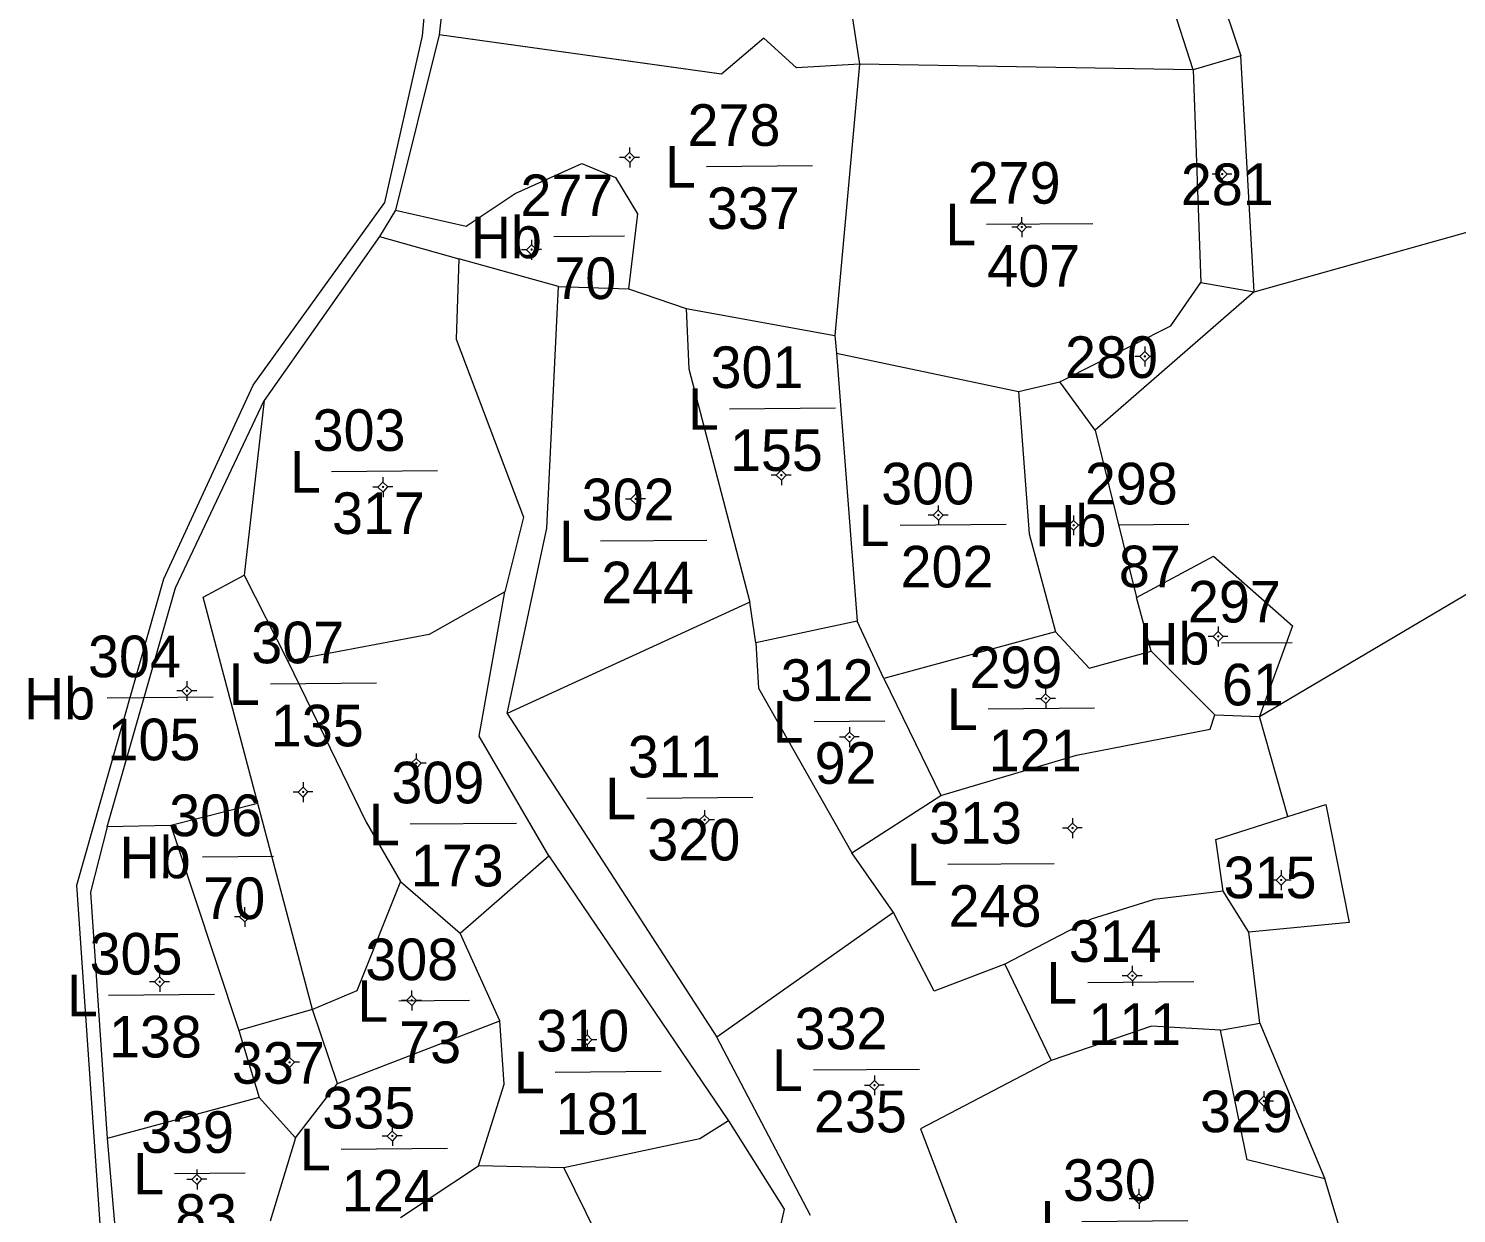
# Model space of a CAD drawing. Header units: metres. Extents: x 550490 to 551626, y 1839168 to 1840631.
# Drawn here: x 551018.8 to 551108, y 1839684.8 to 1839758.8 of the extents above; entities that cross this region are included whole.
import ezdxf
from ezdxf.enums import TextEntityAlignment as Align

# ---------------------------------------------------------------- set-up
doc = ezdxf.new("R2010")
doc.units = ezdxf.units.M
doc.header["$MEASUREMENT"] = 0
for name, color, linetype, lineweight in [('Level 10', 7, 'Continuous', 0), ('Level 11', 7, 'Continuous', 0), ('Level 13', 7, 'Continuous', 0), ('Level 22', 7, 'Continuous', 0)]:
    doc.layers.add(name, color=color, linetype=linetype, lineweight=lineweight)
doc.styles.add('Style-FmSimple', font='FmSimple.shx')

# ---------------------------------------------------------------- blocks, each defined once
blk = doc.blocks.new('CENTRD')
at = {"layer": 'Level 11', "linetype": 'Continuous', "lineweight": 0}
h = blk.add_hatch(color=1, dxfattribs=at)
edge = h.paths.add_edge_path()
edge.add_arc((0.2, 0.2), 1.5, 0, 360)
at = {"layer": 'Level 11', "color": 1, "linetype": 'Continuous', "lineweight": 0}
for p, q in [((0, 6.2), (-6.2, 0)), ((0, 12.4), (0, 6.2)), ((6.2, 0.2), (0, 6.2)), ((0.2, -6.2), (6.2, 0.2)), ((12.4, 0.2), (6.2, 0.2)), ((-6.2, 0), (-12.4, 0)), ((-6.2, 0), (0.2, -6.2)), ((0.2, -6.2), (0.2, -12.4))]:
    blk.add_line(p, q, dxfattribs=at)
blk = doc.blocks.new('N_THUA_318')
at = {"layer": 'Level 13', "color": 3, "linetype": 'Continuous', "lineweight": 0}
blk.add_line((355960.24, 1839650.7), (355966.86, 1839650.76), dxfattribs=at)
at = {"layer": 'Level 13', "color": 3, "linetype": 'Continuous', "lineweight": 0, "style": 'Style-FmSimple'}
for s, p in [('278', (355959.06, 1839653.28999)), ('L', (355957.65, 1839650.67999)), ('337', (355960.27, 1839648.09999))]:
    blk.add_text(s, height=2.59998, dxfattribs=at).set_placement(p, align=Align.MIDDLE_LEFT)
blk = doc.blocks.new('N_THUA_321')
at = {"layer": 'Level 13', "color": 3, "linetype": 'Continuous', "lineweight": 0, "style": 'Style-FmSimple'}
blk.add_text('281', height=2.6, dxfattribs=at).set_placement((355992.976, 1839649.59), align=Align.MIDDLE_CENTER)
blk = doc.blocks.new('N_THUA_322')
at = {"layer": 'Level 13', "color": 3, "linetype": 'Continuous', "lineweight": 0}
blk.add_line((355984.71, 1839646.29), (355991.34, 1839646.35), dxfattribs=at)
at = {"layer": 'Level 13', "color": 3, "linetype": 'Continuous', "lineweight": 0, "style": 'Style-FmSimple'}
for s, p in [('279', (355983.53, 1839648.87999)), ('L', (355982.13, 1839646.26999)), ('407', (355984.75, 1839643.68999))]:
    blk.add_text(s, height=2.59998, dxfattribs=at).set_placement(p, align=Align.MIDDLE_LEFT)
blk = doc.blocks.new('N_THUA_326')
at = {"layer": 'Level 13', "color": 3, "linetype": 'Continuous', "lineweight": 0}
blk.add_line((355956.69, 1839644.92), (355961.11, 1839644.96), dxfattribs=at)
at = {"layer": 'Level 13', "color": 3, "linetype": 'Continuous', "lineweight": 0, "style": 'Style-FmSimple'}
for s, p in [('277', (355954.6, 1839647.49999)), ('Hb', (355951.5, 1839644.86999)), ('70', (355956.72, 1839642.31999))]:
    blk.add_text(s, height=2.59998, dxfattribs=at).set_placement(p, align=Align.MIDDLE_LEFT)
blk = doc.blocks.new('N_THUA_330')
at = {"layer": 'Level 13', "color": 3, "linetype": 'Continuous', "lineweight": 0}
blk.add_line((355944.8, 1839630.04), (355951.43, 1839630.1), dxfattribs=at)
at = {"layer": 'Level 13', "color": 3, "linetype": 'Continuous', "lineweight": 0, "style": 'Style-FmSimple'}
for s, p in [('303', (355943.62, 1839632.62999)), ('L', (355942.21, 1839630.01999)), ('317', (355944.83, 1839627.43999))]:
    blk.add_text(s, height=2.59998, dxfattribs=at).set_placement(p, align=Align.MIDDLE_LEFT)
blk = doc.blocks.new('N_THUA_333')
at = {"layer": 'Level 13', "color": 3, "linetype": 'Continuous', "lineweight": 0}
blk.add_line((355960.61, 1839629.29), (355967.24, 1839629.34), dxfattribs=at)
at = {"layer": 'Level 13', "color": 3, "linetype": 'Continuous', "lineweight": 0, "style": 'Style-FmSimple'}
for s, p in [('302', (355959.43, 1839631.87999)), ('L', (355958.02, 1839629.25999)), ('244', (355960.65, 1839626.68999))]:
    blk.add_text(s, height=2.59998, dxfattribs=at).set_placement(p, align=Align.MIDDLE_LEFT)
blk = doc.blocks.new('N_THUA_334')
at = {"layer": 'Level 13', "color": 3, "linetype": 'Continuous', "lineweight": 0, "style": 'Style-FmSimple'}
blk.add_text('280', height=2.59998, dxfattribs=at).set_placement((355987.22, 1839638.18999), align=Align.MIDDLE_LEFT)
blk = doc.blocks.new('N_THUA_336')
at = {"layer": 'Level 13', "color": 3, "linetype": 'Continuous', "lineweight": 0}
blk.add_line((355969.66, 1839630.79), (355976.29, 1839630.85), dxfattribs=at)
at = {"layer": 'Level 13', "color": 3, "linetype": 'Continuous', "lineweight": 0, "style": 'Style-FmSimple'}
for s, p in [('301', (355968.48, 1839633.37999)), ('L', (355967.07, 1839630.76999)), ('155', (355969.69, 1839628.19999))]:
    blk.add_text(s, height=2.59998, dxfattribs=at).set_placement(p, align=Align.MIDDLE_LEFT)
blk = doc.blocks.new('N_THUA_337')
at = {"layer": 'Level 13', "color": 3, "linetype": 'Continuous', "lineweight": 0}
blk.add_line((355979.51, 1839628.29), (355986.14, 1839628.35), dxfattribs=at)
at = {"layer": 'Level 13', "color": 3, "linetype": 'Continuous', "lineweight": 0, "style": 'Style-FmSimple'}
for s, p in [('300', (355978.33, 1839630.87999)), ('L', (355976.92, 1839628.26999)), ('202', (355979.54, 1839625.68999))]:
    blk.add_text(s, height=2.59998, dxfattribs=at).set_placement(p, align=Align.MIDDLE_LEFT)
blk = doc.blocks.new('N_THUA_338')
at = {"layer": 'Level 13', "color": 3, "linetype": 'Continuous', "lineweight": 0}
blk.add_line((355990.55, 1839627.71), (355994.96, 1839627.75), dxfattribs=at)
at = {"layer": 'Level 13', "color": 3, "linetype": 'Continuous', "lineweight": 0, "style": 'Style-FmSimple'}
for s, p in [('298', (355988.46, 1839630.28999)), ('Hb', (355985.36, 1839627.65999)), ('87', (355990.58, 1839625.10999))]:
    blk.add_text(s, height=2.59998, dxfattribs=at).set_placement(p, align=Align.MIDDLE_LEFT)
blk = doc.blocks.new('N_THUA_339')
at = {"layer": 'Level 13', "color": 3, "linetype": 'Continuous', "lineweight": 0}
blk.add_line((355935.16, 1839617.29), (355941.78, 1839617.35), dxfattribs=at)
at = {"layer": 'Level 13', "color": 3, "linetype": 'Continuous', "lineweight": 0, "style": 'Style-FmSimple'}
for s, p in [('304', (355933.97, 1839619.87999)), ('Hb', (355929.97, 1839617.23999)), ('105', (355935.19, 1839614.68999))]:
    blk.add_text(s, height=2.59998, dxfattribs=at).set_placement(p, align=Align.MIDDLE_LEFT)
blk = doc.blocks.new('N_THUA_345')
at = {"layer": 'Level 13', "color": 3, "linetype": 'Continuous', "lineweight": 0}
blk.add_line((355999.58, 1839620.73), (356004, 1839620.77), dxfattribs=at)
at = {"layer": 'Level 13', "color": 3, "linetype": 'Continuous', "lineweight": 0, "style": 'Style-FmSimple'}
for s, p in [('297', (355997.49, 1839623.30999)), ('Hb', (355994.39, 1839620.67999)), ('61', (355999.61, 1839618.12999))]:
    blk.add_text(s, height=2.59998, dxfattribs=at).set_placement(p, align=Align.MIDDLE_LEFT)
blk = doc.blocks.new('N_THUA_346')
at = {"layer": 'Level 13', "color": 3, "linetype": 'Continuous', "lineweight": 0}
blk.add_line((355939.77, 1839611), (355946.39, 1839611.06), dxfattribs=at)
at = {"layer": 'Level 13', "color": 3, "linetype": 'Continuous', "lineweight": 0, "style": 'Style-FmSimple'}
for s, p in [('307', (355938.58, 1839613.58999)), ('L', (355937.18, 1839610.97999)), ('135', (355939.8, 1839608.39999))]:
    blk.add_text(s, height=2.59998, dxfattribs=at).set_placement(p, align=Align.MIDDLE_LEFT)
blk = doc.blocks.new('N_THUA_347')
at = {"layer": 'Level 13', "color": 3, "linetype": 'Continuous', "lineweight": 0}
blk.add_line((355946.92, 1839612.8), (355953.55, 1839612.85), dxfattribs=at)
at = {"layer": 'Level 13', "color": 3, "linetype": 'Continuous', "lineweight": 0, "style": 'Style-FmSimple'}
for s, p in [('309', (355945.74, 1839615.38999)), ('L', (355944.33, 1839612.76999)), ('173', (355946.95, 1839610.19999))]:
    blk.add_text(s, height=2.59998, dxfattribs=at).set_placement(p, align=Align.MIDDLE_LEFT)
blk = doc.blocks.new('N_THUA_349')
at = {"layer": 'Level 13', "color": 3, "linetype": 'Continuous', "lineweight": 0}
blk.add_line((355964.89, 1839609.24), (355971.52, 1839609.29), dxfattribs=at)
at = {"layer": 'Level 13', "color": 3, "linetype": 'Continuous', "lineweight": 0, "style": 'Style-FmSimple'}
for s, p in [('311', (355963.71, 1839611.82999)), ('L', (355962.3, 1839609.20999)), ('320', (355964.93, 1839606.63999))]:
    blk.add_text(s, height=2.59998, dxfattribs=at).set_placement(p, align=Align.MIDDLE_LEFT)
blk = doc.blocks.new('N_THUA_350')
at = {"layer": 'Level 13', "color": 3, "linetype": 'Continuous', "lineweight": 0}
blk.add_line((355973.94, 1839614.43), (355978.36, 1839614.46), dxfattribs=at)
at = {"layer": 'Level 13', "color": 3, "linetype": 'Continuous', "lineweight": 0, "style": 'Style-FmSimple'}
for s, p in [('312', (355971.85, 1839617.00999)), ('L', (355971.35, 1839614.39999)), ('92', (355973.97, 1839611.82999))]:
    blk.add_text(s, height=2.59998, dxfattribs=at).set_placement(p, align=Align.MIDDLE_LEFT)
blk = doc.blocks.new('N_THUA_351')
at = {"layer": 'Level 13', "color": 3, "linetype": 'Continuous', "lineweight": 0}
blk.add_line((355986.22, 1839616.82), (355992.85, 1839616.88), dxfattribs=at)
at = {"layer": 'Level 13', "color": 3, "linetype": 'Continuous', "lineweight": 0, "style": 'Style-FmSimple'}
for s, p in [('299', (355985.04, 1839619.40999)), ('L', (355983.63, 1839616.79999)), ('121', (355986.25, 1839614.21999))]:
    blk.add_text(s, height=2.59998, dxfattribs=at).set_placement(p, align=Align.MIDDLE_LEFT)
blk = doc.blocks.new('N_THUA_353')
at = {"layer": 'Level 13', "color": 3, "linetype": 'Continuous', "lineweight": 0}
blk.add_line((355987.89, 1839608.69), (355994.52, 1839608.75), dxfattribs=at)
at = {"layer": 'Level 13', "color": 3, "linetype": 'Continuous', "lineweight": 0, "style": 'Style-FmSimple'}
for s, p in [('313', (355986.71, 1839611.27999)), ('L', (355985.31, 1839608.66999)), ('248', (355987.93, 1839606.08999))]:
    blk.add_text(s, height=2.59998, dxfattribs=at).set_placement(p, align=Align.MIDDLE_LEFT)
blk = doc.blocks.new('N_THUA_355')
at = {"layer": 'Level 13', "color": 3, "linetype": 'Continuous', "lineweight": 0}
blk.add_line((355938.73, 1839603.19), (355943.15, 1839603.23), dxfattribs=at)
at = {"layer": 'Level 13', "color": 3, "linetype": 'Continuous', "lineweight": 0, "style": 'Style-FmSimple'}
for s, p in [('306', (355936.64, 1839605.77999)), ('Hb', (355933.54, 1839603.14999)), ('70', (355938.77, 1839600.59999))]:
    blk.add_text(s, height=2.59998, dxfattribs=at).set_placement(p, align=Align.MIDDLE_LEFT)
blk = doc.blocks.new('N_THUA_356')
at = {"layer": 'Level 13', "color": 3, "linetype": 'Continuous', "lineweight": 0, "style": 'Style-FmSimple'}
blk.add_text('315', height=2.59998, dxfattribs=at).set_placement((355995.74, 1839605.47999), align=Align.MIDDLE_LEFT)
blk = doc.blocks.new('N_THUA_357')
at = {"layer": 'Level 13', "color": 3, "linetype": 'Continuous', "lineweight": 0}
blk.add_line((355930.87, 1839599.12), (355937.5, 1839599.18), dxfattribs=at)
at = {"layer": 'Level 13', "color": 3, "linetype": 'Continuous', "lineweight": 0, "style": 'Style-FmSimple'}
for s, p in [('305', (355929.69, 1839601.70999)), ('L', (355928.28, 1839599.09999)), ('138', (355930.9, 1839596.52999))]:
    blk.add_text(s, height=2.59998, dxfattribs=at).set_placement(p, align=Align.MIDDLE_LEFT)
blk = doc.blocks.new('N_THUA_359')
at = {"layer": 'Level 13', "color": 3, "linetype": 'Continuous', "lineweight": 0}
blk.add_line((355957.57, 1839595.51), (355964.2, 1839595.57), dxfattribs=at)
at = {"layer": 'Level 13', "color": 3, "linetype": 'Continuous', "lineweight": 0, "style": 'Style-FmSimple'}
for s, p in [('310', (355956.39, 1839598.09999)), ('L', (355954.99, 1839595.48999)), ('181', (355957.61, 1839592.90999))]:
    blk.add_text(s, height=2.59998, dxfattribs=at).set_placement(p, align=Align.MIDDLE_LEFT)
blk = doc.blocks.new('N_THUA_360')
at = {"layer": 'Level 13', "color": 3, "linetype": 'Continuous', "lineweight": 0}
blk.add_line((355946.6, 1839597.98), (355951.02, 1839598.02), dxfattribs=at)
at = {"layer": 'Level 13', "color": 3, "linetype": 'Continuous', "lineweight": 0, "style": 'Style-FmSimple'}
for s, p in [('308', (355944.51, 1839600.55999)), ('L', (355944.01, 1839597.95999)), ('73', (355946.63, 1839595.37999))]:
    blk.add_text(s, height=2.59998, dxfattribs=at).set_placement(p, align=Align.MIDDLE_LEFT)
blk = doc.blocks.new('N_THUA_361')
at = {"layer": 'Level 13', "color": 3, "linetype": 'Continuous', "lineweight": 0}
blk.add_line((355991.63, 1839599.51), (355998.25, 1839599.57), dxfattribs=at)
at = {"layer": 'Level 13', "color": 3, "linetype": 'Continuous', "lineweight": 0, "style": 'Style-FmSimple'}
for s, p in [('314', (355990.45, 1839602.09999)), ('L', (355989.04, 1839599.48999)), ('111', (355991.66, 1839596.90999))]:
    blk.add_text(s, height=2.59998, dxfattribs=at).set_placement(p, align=Align.MIDDLE_LEFT)
blk = doc.blocks.new('N_THUA_362')
at = {"layer": 'Level 13', "color": 3, "linetype": 'Continuous', "lineweight": 0}
blk.add_line((355975.5, 1839592.66), (355982.13, 1839592.72), dxfattribs=at)
at = {"layer": 'Level 13', "color": 3, "linetype": 'Continuous', "lineweight": 0, "style": 'Style-FmSimple'}
for s, p in [('332', (355974.32, 1839595.24999)), ('L', (355972.91, 1839592.63999)), ('235', (355975.53, 1839590.05999))]:
    blk.add_text(s, height=2.59998, dxfattribs=at).set_placement(p, align=Align.MIDDLE_LEFT)
blk = doc.blocks.new('N_THUA_366')
at = {"layer": 'Level 13', "color": 3, "linetype": 'Continuous', "lineweight": 0, "style": 'Style-FmSimple'}
blk.add_text('337', height=2.59998, dxfattribs=at).set_placement((355933.79, 1839594.08999), align=Align.MIDDLE_LEFT)
blk = doc.blocks.new('N_THUA_368')
at = {"layer": 'Level 13', "color": 3, "linetype": 'Continuous', "lineweight": 0}
blk.add_line((355945.4, 1839589.49), (355952.03, 1839589.55), dxfattribs=at)
at = {"layer": 'Level 13', "color": 3, "linetype": 'Continuous', "lineweight": 0, "style": 'Style-FmSimple'}
for s, p in [('335', (355944.22, 1839592.07999)), ('L', (355942.81, 1839589.46999)), ('124', (355945.43, 1839586.89999))]:
    blk.add_text(s, height=2.59998, dxfattribs=at).set_placement(p, align=Align.MIDDLE_LEFT)
blk = doc.blocks.new('N_THUA_369')
at = {"layer": 'Level 13', "color": 3, "linetype": 'Continuous', "lineweight": 0, "style": 'Style-FmSimple'}
blk.add_text('329', height=2.59998, dxfattribs=at).set_placement((355994.66, 1839591.65999), align=Align.MIDDLE_LEFT)
blk = doc.blocks.new('N_THUA_370')
at = {"layer": 'Level 13', "color": 3, "linetype": 'Continuous', "lineweight": 0}
blk.add_line((355992.06, 1839585.57), (355998.69, 1839585.63), dxfattribs=at)
at = {"layer": 'Level 13', "color": 3, "linetype": 'Continuous', "lineweight": 0, "style": 'Style-FmSimple'}
for s, p in [('330', (355990.88, 1839588.15999)), ('L', (355989.47, 1839585.54999)), ('359', (355992.09, 1839582.96999))]:
    blk.add_text(s, height=2.59998, dxfattribs=at).set_placement(p, align=Align.MIDDLE_LEFT)
blk = doc.blocks.new('N_THUA_374')
at = {"layer": 'Level 13', "color": 3, "linetype": 'Continuous', "lineweight": 0}
blk.add_line((355933.18, 1839586.79), (355937.6, 1839586.83), dxfattribs=at)
at = {"layer": 'Level 13', "color": 3, "linetype": 'Continuous', "lineweight": 0, "style": 'Style-FmSimple'}
for s, p in [('339', (355931.09, 1839589.36999)), ('L', (355930.6, 1839586.76999)), ('83', (355933.22, 1839584.18999))]:
    blk.add_text(s, height=2.59998, dxfattribs=at).set_placement(p, align=Align.MIDDLE_LEFT)

msp = doc.modelspace()

# ---------------------------------------------------------------- linework, layer by layer
at = {"layer": 'Level 10', "color": 2, "linetype": 'Continuous', "lineweight": 0, "flags": 128}
for points in [[(551033.85, 1839646.29), (551032.96, 1839646.39), (551033.77, 1839651.85), (551033.54, 1839661.62), (551029.85, 1839672.5), (551023.45, 1839681.43), (551021.8, 1839705.31), (551027.24, 1839724.45), (551032.81, 1839736.56), (551041.05, 1839747.98), (551043.4, 1839758.38), (551044.32, 1839768.58), (551036.48, 1839776.98), (551032.88, 1839778.52), (551028.15, 1839776.9), (551024.24, 1839779.31), (551021.29, 1839783.65)], [(551085.07, 1839774.63), (551091.62, 1839765.81), (551094.52, 1839757.13)], [(551091.54, 1839756.27), (551088.75, 1839764.94), (551083.37, 1839771.69)], [(551045.62, 1839769), (551044.44, 1839758.45)], [(551068.8, 1839768.98), (551070.69, 1839756.61)], [(551044.44, 1839758.45), (551041.71, 1839747.5)], [(551070.69, 1839756.61), (551066.76, 1839756.38), (551064.71, 1839758.24), (551062.08, 1839755.99), (551044.44, 1839758.45)], [(551070.69, 1839756.61), (551069.16, 1839739.67)], [(551091.54, 1839756.27), (551070.69, 1839756.61)], [(551094.52, 1839757.13), (551091.54, 1839756.27)], [(551095.34, 1839742.4), (551094.52, 1839757.13)], [(551091.54, 1839756.27), (551092.02, 1839742.97)], [(551041.71, 1839747.5), (551046.13, 1839746.5), (551049.19, 1839748.53), (551053.35, 1839750.41), (551055.46, 1839749.53), (551056.82, 1839747.26), (551056.27, 1839742.58)], [(551041.71, 1839747.5), (551040.7, 1839745.84)], [(551040.7, 1839745.84), (551033.51, 1839735.6)], [(551040.7, 1839745.84), (551045.67, 1839744.46)], [(551045.67, 1839744.46), (551045.49, 1839739.44), (551049.7, 1839728.31), (551048.53, 1839723.64)], [(551051.89, 1839742.72), (551045.67, 1839744.46)], [(551048.68, 1839716.05), (551051.16, 1839727.63), (551051.89, 1839742.72)], [(551051.89, 1839742.72), (551056.27, 1839742.58)], [(551056.27, 1839742.58), (551059.87, 1839741.35)], [(551083.21, 1839736.77), (551090.13, 1839740.26), (551092.02, 1839742.97)], [(551095.34, 1839742.4), (551085.41, 1839733.75)], [(551092.02, 1839742.97), (551095.34, 1839742.4)], [(551059.87, 1839741.35), (551069.16, 1839739.67)], [(551059.87, 1839741.35), (551060.04, 1839737.58), (551063.85, 1839723)], [(551069.16, 1839739.67), (551069.25, 1839738.55)], [(551069.25, 1839738.55), (551070.55, 1839721.81)], [(551069.25, 1839738.55), (551080.63, 1839736.17)], [(551080.63, 1839736.17), (551083.21, 1839736.77)], [(551080.63, 1839736.17), (551081.29, 1839727.28), (551082.94, 1839721.15)], [(551085.41, 1839733.75), (551083.21, 1839736.77)], [(551023.69, 1839708.96), (551027.96, 1839723.89), (551033.51, 1839735.6)], [(551033.51, 1839735.6), (551032.26, 1839724.69)], [(551085.41, 1839733.75), (551088, 1839723.29)], [(551095.67, 1839715.86), (551117.37, 1839728.69), (551145.49, 1839721.06)], [(551088, 1839723.29), (551092.8, 1839725.87), (551097.74, 1839721.52), (551095.67, 1839715.86)], [(551033.11, 1839710.42), (551029.69, 1839723.32), (551032.26, 1839724.69)], [(551032.26, 1839724.69), (551034.98, 1839719.31)], [(551048.53, 1839723.64), (551043.82, 1839720.97), (551034.98, 1839719.31)], [(551051.28, 1839707.15), (551046.94, 1839714.62), (551048.53, 1839723.64)], [(551063.85, 1839723), (551048.68, 1839716.05)], [(551064.21, 1839720.45), (551063.85, 1839723)], [(551088.92, 1839719.93), (551088, 1839723.29)], [(551070.55, 1839721.81), (551064.21, 1839720.45)], [(551072.21, 1839718.23), (551070.55, 1839721.81)], [(551082.94, 1839721.15), (551072.21, 1839718.23)], [(551082.94, 1839721.15), (551085.04, 1839718.87), (551088.92, 1839719.93)], [(551064.21, 1839720.45), (551064.39, 1839717.62), (551070.21, 1839707.34)], [(551092.89, 1839715.97), (551088.92, 1839719.93)], [(551034.98, 1839719.31), (551039.87, 1839709.26), (551042.01, 1839705.54)], [(551072.21, 1839718.23), (551075.78, 1839710.92)], [(551048.68, 1839716.05), (551061.77, 1839695.82)], [(551075.78, 1839710.92), (551084.25, 1839713.45), (551092.59, 1839715.07), (551092.89, 1839715.97)], [(551092.89, 1839715.97), (551095.67, 1839715.86)], [(551097.45, 1839709.6), (551095.67, 1839715.86)], [(551033.11, 1839710.42), (551027.68, 1839709.05)], [(551036.53, 1839697.54), (551033.11, 1839710.42)], [(551070.21, 1839707.34), (551075.78, 1839710.92)], [(551097.45, 1839709.6), (551099.83, 1839710.35), (551101.29, 1839702.99), (551095.01, 1839702.38)], [(551093.4, 1839704.95), (551092.95, 1839708.17), (551097.45, 1839709.6)], [(551023.69, 1839708.96), (551022.66, 1839704.89), (551023.69, 1839689.49)], [(551027.68, 1839709.05), (551023.69, 1839708.96)], [(551027.68, 1839709.05), (551031.93, 1839696.24)], [(551045.74, 1839702.31), (551051.28, 1839707.15)], [(551051.28, 1839707.15), (551062.5, 1839690.59)], [(551072.82, 1839703.61), (551070.21, 1839707.34)], [(551042.01, 1839705.54), (551039.29, 1839698.71), (551036.53, 1839697.54)], [(551042.01, 1839705.54), (551045.74, 1839702.31)], [(551093.4, 1839704.95), (551089.1, 1839704.42), (551085.16, 1839703.19), (551079.77, 1839700.38)], [(551095.01, 1839702.38), (551093.4, 1839704.95)], [(551072.82, 1839703.61), (551061.77, 1839695.82)], [(551079.77, 1839700.38), (551075.36, 1839698.69), (551072.82, 1839703.61)], [(551048.22, 1839696.84), (551045.74, 1839702.31)], [(551095.71, 1839696.7), (551095.01, 1839702.38)], [(551079.77, 1839700.38), (551082.67, 1839694.37)], [(551036.53, 1839697.54), (551031.93, 1839696.24)], [(551038.08, 1839692.93), (551036.53, 1839697.54)], [(551038.08, 1839692.93), (551048.22, 1839696.84)], [(551046.9, 1839687.79), (551048.49, 1839692.88), (551048.22, 1839696.84)], [(551093.25, 1839696.26), (551095.71, 1839696.7)], [(551095.71, 1839696.7), (551099.76, 1839686.97)], [(551031.93, 1839696.24), (551033.2, 1839692.04)], [(551067.63, 1839684.68), (551061.77, 1839695.82)], [(551093.25, 1839696.26), (551088.93, 1839696.5), (551082.67, 1839694.37)], [(551099.76, 1839686.97), (551094.91, 1839688.15), (551093.25, 1839696.26)], [(551082.67, 1839694.37), (551074.51, 1839690.09), (551076.75, 1839684.19)], [(551035.47, 1839689.53), (551038.08, 1839692.93)], [(551033.2, 1839692.04), (551023.69, 1839689.49)], [(551033.2, 1839692.04), (551035.47, 1839689.53)], [(551062.5, 1839690.59), (551060.72, 1839689.46), (551052.22, 1839687.66)], [(551062.5, 1839690.59), (551065.98, 1839685.08), (551065.13, 1839681.29), (551067.88, 1839676.22)], [(551035.47, 1839689.53), (551033.87, 1839684.33)], [(551023.69, 1839689.49), (551024.37, 1839681.8)], [(551042.02, 1839684.56), (551046.9, 1839687.79)], [(551052.22, 1839687.66), (551046.9, 1839687.79)], [(551052.22, 1839687.66), (551060.5, 1839670.82)], [(551101.34, 1839681.69), (551099.76, 1839686.97)]]:
    msp.add_lwpolyline(points, dxfattribs=at)
at = {"layer": 'Level 10', "color": 1, "linetype": 'Continuous', "lineweight": 0, "flags": 128}
msp.add_lwpolyline([(551095.34, 1839742.4), (551120.37, 1839749.41)], dxfattribs=at)
at = {"layer": 'Level 22', "color": 6, "linetype": 'Continuous', "lineweight": 0}
for p, q in [((551044.44, 1839758.45), (551041.71, 1839747.5)), ((551070.69, 1839756.61), (551069.16, 1839739.67)), ((551049.19, 1839748.53), (551053.35, 1839750.41)), ((551053.35, 1839750.41), (551055.46, 1839749.53)), ((551055.46, 1839749.53), (551056.82, 1839747.26)), ((551046.13, 1839746.5), (551049.19, 1839748.53)), ((551041.71, 1839747.5), (551040.7, 1839745.84)), ((551041.71, 1839747.5), (551046.13, 1839746.5)), ((551056.82, 1839747.26), (551056.27, 1839742.58))]:
    msp.add_line(p, q, dxfattribs=at)
at = {"layer": 'Level 22', "color": 6, "linetype": 'Continuous', "lineweight": 0, "flags": 128}
for points in [[(551085.07, 1839774.63), (551091.62, 1839765.81), (551094.52, 1839757.13)], [(551091.54, 1839756.27), (551088.75, 1839764.94), (551083.37, 1839771.69)], [(551045.62, 1839769), (551044.44, 1839758.45)], [(551068.8, 1839768.98), (551070.69, 1839756.61)], [(551057.44, 1839756.63), (551044.44, 1839758.45)], [(551070.69, 1839756.61), (551066.76, 1839756.38), (551064.71, 1839758.24), (551062.08, 1839755.99), (551057.44, 1839756.63)], [(551091.54, 1839756.27), (551070.69, 1839756.61)], [(551094.52, 1839757.13), (551091.54, 1839756.27)], [(551095.34, 1839742.4), (551094.52, 1839757.13)], [(551091.54, 1839756.27), (551092.02, 1839742.97)], [(551040.7, 1839745.84), (551033.51, 1839735.6)], [(551040.7, 1839745.84), (551045.67, 1839744.46)], [(551045.67, 1839744.46), (551045.49, 1839739.44), (551049.7, 1839728.31), (551048.53, 1839723.64)], [(551051.89, 1839742.72), (551045.67, 1839744.46)], [(551048.68, 1839716.05), (551051.16, 1839727.63), (551051.89, 1839742.72)], [(551051.89, 1839742.72), (551056.27, 1839742.58)], [(551056.27, 1839742.58), (551059.87, 1839741.35)], [(551083.21, 1839736.77), (551090.13, 1839740.26), (551092.02, 1839742.97)], [(551095.34, 1839742.4), (551085.41, 1839733.75)], [(551092.02, 1839742.97), (551095.34, 1839742.4)], [(551059.87, 1839741.35), (551060.04, 1839737.58), (551063.85, 1839723)], [(551059.87, 1839741.35), (551069.16, 1839739.67), (551069.25, 1839738.55)], [(551069.25, 1839738.55), (551070.55, 1839721.81)], [(551069.25, 1839738.55), (551080.63, 1839736.17)], [(551080.63, 1839736.17), (551083.21, 1839736.77)], [(551080.63, 1839736.17), (551081.29, 1839727.28), (551082.94, 1839721.15)], [(551085.41, 1839733.75), (551083.21, 1839736.77)], [(551023.69, 1839708.96), (551027.96, 1839723.89), (551033.51, 1839735.6)], [(551033.51, 1839735.6), (551032.26, 1839724.69)], [(551085.41, 1839733.75), (551088, 1839723.29)], [(551095.67, 1839715.86), (551117.37, 1839728.69), (551145.49, 1839721.06), (551184.87, 1839705.54), (551187.17, 1839680.66), (551129.02, 1839667.08), (551117.57, 1839658.77)], [(551088, 1839723.29), (551092.8, 1839725.87), (551097.74, 1839721.52), (551095.67, 1839715.86)], [(551033.11, 1839710.42), (551029.69, 1839723.32), (551032.26, 1839724.69)], [(551032.26, 1839724.69), (551034.98, 1839719.31)], [(551048.53, 1839723.64), (551043.82, 1839720.97), (551034.98, 1839719.31)], [(551051.28, 1839707.15), (551046.94, 1839714.62), (551048.53, 1839723.64)], [(551063.85, 1839723), (551048.68, 1839716.05)], [(551064.21, 1839720.45), (551063.85, 1839723)], [(551088.92, 1839719.93), (551088, 1839723.29)], [(551070.55, 1839721.81), (551064.21, 1839720.45)], [(551072.21, 1839718.23), (551070.55, 1839721.81)], [(551082.94, 1839721.15), (551072.21, 1839718.23)], [(551082.94, 1839721.15), (551085.04, 1839718.87), (551088.92, 1839719.93)], [(551064.21, 1839720.45), (551064.39, 1839717.62), (551070.21, 1839707.34)], [(551092.89, 1839715.97), (551088.92, 1839719.93)], [(551034.98, 1839719.31), (551039.87, 1839709.26), (551042.01, 1839705.54)], [(551072.21, 1839718.23), (551075.78, 1839710.92)], [(551048.68, 1839716.05), (551061.77, 1839695.82)], [(551075.78, 1839710.92), (551084.25, 1839713.45), (551092.59, 1839715.07), (551092.89, 1839715.97)], [(551092.89, 1839715.97), (551095.67, 1839715.86)], [(551097.45, 1839709.6), (551095.67, 1839715.86)], [(551033.11, 1839710.42), (551027.68, 1839709.05)], [(551036.53, 1839697.54), (551033.11, 1839710.42)], [(551070.21, 1839707.34), (551075.78, 1839710.92)], [(551097.45, 1839709.6), (551099.83, 1839710.35), (551101.29, 1839702.99), (551095.01, 1839702.38)], [(551093.4, 1839704.95), (551092.95, 1839708.17), (551097.45, 1839709.6)], [(551023.69, 1839708.96), (551022.66, 1839704.89), (551023.69, 1839689.49)], [(551027.68, 1839709.05), (551023.69, 1839708.96)], [(551027.68, 1839709.05), (551031.93, 1839696.24)], [(551045.74, 1839702.31), (551051.28, 1839707.15)], [(551051.28, 1839707.15), (551062.5, 1839690.59)], [(551072.82, 1839703.61), (551070.21, 1839707.34)], [(551042.01, 1839705.54), (551039.29, 1839698.71), (551036.53, 1839697.54)], [(551042.01, 1839705.54), (551045.74, 1839702.31)], [(551093.4, 1839704.95), (551089.1, 1839704.42), (551085.16, 1839703.19), (551079.77, 1839700.38)], [(551095.01, 1839702.38), (551093.4, 1839704.95)], [(551072.82, 1839703.61), (551061.77, 1839695.82)], [(551079.77, 1839700.38), (551075.36, 1839698.69), (551072.82, 1839703.61)], [(551048.22, 1839696.84), (551045.74, 1839702.31)], [(551095.71, 1839696.7), (551095.01, 1839702.38)], [(551079.77, 1839700.38), (551082.67, 1839694.37)], [(551036.53, 1839697.54), (551031.93, 1839696.24)], [(551038.08, 1839692.93), (551036.53, 1839697.54)], [(551038.08, 1839692.93), (551048.22, 1839696.84)], [(551046.9, 1839687.79), (551048.49, 1839692.88), (551048.22, 1839696.84)], [(551093.25, 1839696.26), (551095.71, 1839696.7)], [(551095.71, 1839696.7), (551099.76, 1839686.97)], [(551031.93, 1839696.24), (551033.2, 1839692.04)], [(551067.63, 1839684.68), (551061.77, 1839695.82)], [(551093.25, 1839696.26), (551088.93, 1839696.5), (551082.67, 1839694.37)], [(551099.76, 1839686.97), (551094.91, 1839688.15), (551093.25, 1839696.26)], [(551082.67, 1839694.37), (551074.51, 1839690.09), (551076.75, 1839684.19)], [(551035.47, 1839689.53), (551038.08, 1839692.93)], [(551033.2, 1839692.04), (551023.69, 1839689.49)], [(551033.2, 1839692.04), (551035.47, 1839689.53)], [(551062.5, 1839690.59), (551060.72, 1839689.46), (551052.22, 1839687.66)], [(551062.5, 1839690.59), (551065.98, 1839685.08), (551065.13, 1839681.29), (551067.88, 1839676.22)], [(551035.47, 1839689.53), (551033.87, 1839684.33)], [(551023.69, 1839689.49), (551024.37, 1839681.8)], [(551042.02, 1839684.56), (551046.9, 1839687.79)], [(551052.22, 1839687.66), (551046.9, 1839687.79)], [(551052.22, 1839687.66), (551060.5, 1839670.82)], [(551101.34, 1839681.69), (551099.76, 1839686.97)]]:
    msp.add_lwpolyline(points, dxfattribs=at)

# ---------------------------------------------------------------- block references
at = {"layer": 'Level 11', "color": 1, "linetype": 'Continuous', "lineweight": 0, "xscale": 0.04999813735168662, "yscale": 0.04999813735168662, "zscale": 0.04999813735168662}
for p in [(551056.33, 1839750.78), (551093.34, 1839749.74), (551080.82, 1839746.43), (551050.2, 1839745.02), (551088.51, 1839738.35), (551065.8, 1839730.93), (551040.92, 1839730.19), (551056.7, 1839729.44), (551075.61, 1839728.43), (551084.06, 1839727.8), (551093.09, 1839720.85), (551028.67, 1839717.45), (551082.32, 1839716.97), (551070.06, 1839714.57), (551043, 1839712.93), (551035.93, 1839711.13), (551061.01, 1839709.39), (551083.99, 1839708.88), (551097.03, 1839705.63), (551032.28, 1839703.33), (551087.73, 1839699.65), (551026.97, 1839699.27), (551042.71, 1839698.11), (551053.67, 1839695.65), (551035.08, 1839694.24), (551071.62, 1839692.81), (551095.94, 1839691.82), (551041.5, 1839689.64), (551029.3, 1839686.93), (551088.15, 1839685.72)]:
    msp.add_blockref('CENTRD', p, dxfattribs=at)
at = {"layer": 'Level 13', "color": 3, "linetype": 'Continuous', "lineweight": 0}
for name, p in [('N_THUA_318', (195100.89, 99.52)), ('N_THUA_322', (195093.92, 100.32)), ('N_THUA_321', (195100.69, 99.52)), ('N_THUA_326', (195094.91, 100.92)), ('N_THUA_334', (195096.31, 100.12)), ('N_THUA_336', (195092.91, 104.3)), ('N_THUA_330', (195092.91, 101.12)), ('N_THUA_337', (195093.72, 99.53)), ('N_THUA_338', (195096.31, 100.12)), ('N_THUA_333', (195093.91, 97.54)), ('N_THUA_345', (195093.72, 99.72)), ('N_THUA_346', (195094.12, 106.89)), ('N_THUA_339', (195088.53, 99.73)), ('N_THUA_351', (195092.52, 99.52)), ('N_THUA_350', (195093.92, 101.12)), ('N_THUA_349', (195092.51, 101.52)), ('N_THUA_347', (195095.71, 96.34)), ('N_THUA_355', (195090.93, 103.9)), ('N_THUA_353', (195088.33, 97.93)), ('N_THUA_356', (195097.7, 100.32)), ('N_THUA_361', (195093.32, 99.72)), ('N_THUA_357', (195092.91, 99.32)), ('N_THUA_360', (195095.31, 100.12)), ('N_THUA_359', (195094.11, 98.13)), ('N_THUA_362', (195092.32, 101.11)), ('N_THUA_366', (195097.7, 100.12)), ('N_THUA_368', (195092.92, 99.33)), ('N_THUA_369', (195097.3, 99.52)), ('N_THUA_374', (195094.72, 100.52)), ('N_THUA_370', (195092.52, 98.73))]:
    msp.add_blockref(name, p, dxfattribs=at)

doc.saveas('drawing.dxf')
